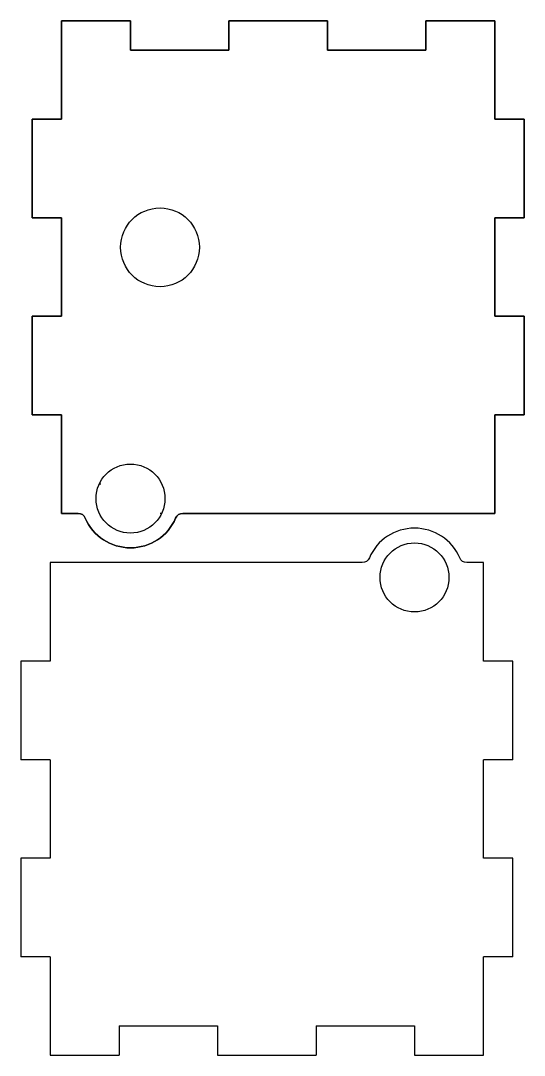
# Model space of a CAD drawing. Header units: centimetres. Extents: x -5.8 to 15.7, y -7 to 3.5.
# Drawn here: x -5.8 to -0.68, y -7 to 3.5 of the extents above; entities that cross this region are included whole.
import ezdxf

# ---------------------------------------------------------------- set-up
doc = ezdxf.new("R2010")
doc.units = ezdxf.units.CM
doc.header["$MEASUREMENT"] = 0
doc.layers.add('EP1000_MUSIC BOX_P2023520 v1 v1_EP1000_MUSIC BOX_P2023520 v1_left-side', color=7, linetype='Continuous')
doc.layers.add('EP1000_MUSIC BOX_P2023520 v1 v1_EP1000_MUSIC BOX_P2023520 v1_right-side', color=7, linetype='Continuous')

msp = doc.modelspace()

# ---------------------------------------------------------------- linework, layer by layer
at = {"layer": 'EP1000_MUSIC BOX_P2023520 v1 v1_EP1000_MUSIC BOX_P2023520 v1_left-side'}
for p, q in [((-5.5, -2), (-5.5, -3)), ((-4.8, -2), (-5.5, -2)), ((-2.332, -2), (-4.8, -2)), ((-1.1, -2), (-1.268, -2)), ((-1.1, -3), (-1.1, -2)), ((-5.5, -3), (-5.8, -3)), ((-5.8, -3), (-5.8, -4)), ((-0.8, -3), (-1.1, -3)), ((-0.8, -4), (-0.8, -3)), ((-5.5, -4), (-5.8, -4)), ((-5.5, -4), (-5.5, -5)), ((-1.1, -5), (-1.1, -4)), ((-0.8, -4), (-1.1, -4)), ((-5.8, -5), (-5.8, -6)), ((-5.5, -5), (-5.8, -5)), ((-0.8, -5), (-1.1, -5)), ((-0.8, -6), (-0.8, -5)), ((-5.5, -6), (-5.8, -6)), ((-5.5, -6), (-5.5, -7)), ((-1.1, -7), (-1.1, -6)), ((-0.8, -6), (-1.1, -6)), ((-4.8, -6.7), (-4.8, -7)), ((-4.8, -6.7), (-3.8, -6.7)), ((-3.8, -6.7), (-3.8, -7)), ((-2.8, -6.7), (-1.8, -6.7)), ((-2.8, -6.7), (-2.8, -7)), ((-1.8, -6.7), (-1.8, -7)), ((-5.5, -7), (-4.8, -7)), ((-3.8, -7), (-2.8, -7)), ((-1.8, -7), (-1.1, -7))]:
    msp.add_line(p, q, dxfattribs=at)
msp.add_circle((-1.8, -2.15), 0.35, dxfattribs=at)
msp.add_arc((-1.8, -2.15), 0.5, 23.3628, 156.6372, dxfattribs=at)
at = {"layer": 'EP1000_MUSIC BOX_P2023520 v1 v1_EP1000_MUSIC BOX_P2023520 v1_left-side', "extrusion": (0, 0, -1)}
for centre, start, end in [((2.332, -1.92), 203.3628, 270), ((1.268, -1.92), 270, 336.6372)]:
    msp.add_arc(centre, 0.08, start, end, dxfattribs=at)
at = {"layer": 'EP1000_MUSIC BOX_P2023520 v1 v1_EP1000_MUSIC BOX_P2023520 v1_right-side'}
for p, q in [((-5.385, 3.5), (-4.685, 3.5)), ((-5.385, 3.5), (-5.385, 2.5)), ((-5.385, 2.5), (-5.385, 3.5)), ((-5.385, 2.5), (-5.385, 3.5)), ((-4.685, 3.5), (-5.385, 3.5)), ((-4.685, 3.5), (-4.685, 3.2)), ((-4.685, 3.2), (-4.685, 3.5)), ((-3.685, 3.2), (-3.685, 3.5)), ((-3.685, 3.5), (-2.685, 3.5)), ((-2.685, 3.5), (-3.685, 3.5)), ((-3.685, 3.5), (-3.685, 3.2)), ((-2.685, 3.5), (-2.685, 3.2)), ((-2.685, 3.2), (-2.685, 3.5)), ((-1.685, 3.5), (-0.985, 3.5)), ((-1.685, 3.5), (-1.685, 3.2)), ((-0.985, 3.5), (-1.685, 3.5)), ((-1.685, 3.2), (-1.685, 3.5)), ((-0.985, 2.5), (-0.985, 3.5)), ((-0.985, 3.5), (-0.985, 2.5)), ((-3.685, 3.2), (-4.685, 3.2)), ((-4.685, 3.2), (-3.685, 3.2)), ((-2.685, 3.2), (-1.685, 3.2)), ((-1.685, 3.2), (-2.685, 3.2)), ((-5.685, 2.5), (-5.685, 1.5)), ((-5.385, 2.5), (-5.685, 2.5)), ((-5.685, 1.5), (-5.685, 2.5)), ((-5.685, 2.5), (-5.385, 2.5)), ((-5.685, 2.5), (-5.685, 1.5)), ((-0.685, 2.5), (-0.985, 2.5)), ((-0.985, 2.5), (-0.685, 2.5)), ((-0.685, 2.5), (-0.685, 1.5)), ((-0.685, 1.5), (-0.685, 2.5)), ((-5.385, 1.5), (-5.685, 1.5)), ((-5.685, 1.5), (-5.385, 1.5)), ((-5.385, 0.5), (-5.385, 1.5)), ((-5.385, 1.5), (-5.385, 0.5)), ((-5.385, 0.5), (-5.385, 1.5)), ((-0.985, 1.5), (-0.685, 1.5)), ((-0.985, 1.5), (-0.985, 0.5)), ((-0.985, 0.5), (-0.985, 1.5)), ((-0.685, 1.5), (-0.985, 1.5)), ((-5.685, 0.5), (-5.385, 0.5)), ((-5.685, 0.5), (-5.685, -0.5)), ((-5.685, -0.5), (-5.685, 0.5)), ((-5.385, 0.5), (-5.685, 0.5)), ((-5.685, 0.5), (-5.685, -0.5)), ((-0.985, 0.5), (-0.685, 0.5)), ((-0.685, 0.5), (-0.985, 0.5)), ((-0.685, 0.5), (-0.685, -0.5)), ((-0.685, -0.5), (-0.685, 0.5)), ((-5.385, -0.5), (-5.685, -0.5)), ((-5.685, -0.5), (-5.385, -0.5)), ((-5.385, -0.5), (-5.385, -1.5)), ((-5.385, -1.5), (-5.385, -0.5)), ((-5.385, -1.5), (-5.385, -0.5)), ((-0.685, -0.5), (-0.985, -0.5)), ((-0.985, -1.5), (-0.985, -0.5)), ((-0.985, -0.5), (-0.685, -0.5)), ((-0.985, -0.5), (-0.985, -1.5)), ((-5.385, -1.5), (-5.385, -1.2)), ((-5.001, -1.2), (-4.985, -1.2)), ((-5.385, -1.5), (-5.217, -1.5)), ((-5.217, -1.5), (-5.385, -1.5)), ((-4.369, -1.5), (-4.385, -1.5)), ((-0.985, -1.5), (-4.153, -1.5)), ((-0.985, -1.5), (-4.153, -1.5)), ((-4.153, -1.5), (-0.985, -1.5))]:
    msp.add_line(p, q, dxfattribs=at)
for centre, radius in [((-4.385, 1.2), 0.4), ((-4.385, 1.2), 0.4), ((-4.685, -1.35), 0.35), ((-4.685, -1.35), 0.35)]:
    msp.add_circle(centre, radius, dxfattribs=at)
at = {"layer": 'EP1000_MUSIC BOX_P2023520 v1 v1_EP1000_MUSIC BOX_P2023520 v1_right-side', "extrusion": (0, 0, -1)}
for centre, radius, start, end in [((5.217, -1.58), 0.08, 90, 156.6372), ((4.685, -1.35), 0.5, 203.3628, 336.6372), ((4.153, -1.58), 0.08, 23.3628, 90)]:
    msp.add_arc(centre, radius, start, end, dxfattribs=at)
at = {"layer": 'EP1000_MUSIC BOX_P2023520 v1 v1_EP1000_MUSIC BOX_P2023520 v1_right-side'}
for centre, radius, start, end in [((-5.217, -1.58), 0.08, 23.3628, 90), ((-4.685, -1.35), 0.5, 203.3628, 336.6372), ((-4.153, -1.58), 0.08, 90, 156.6372)]:
    msp.add_arc(centre, radius, start, end, dxfattribs=at)

doc.saveas('drawing.dxf')
